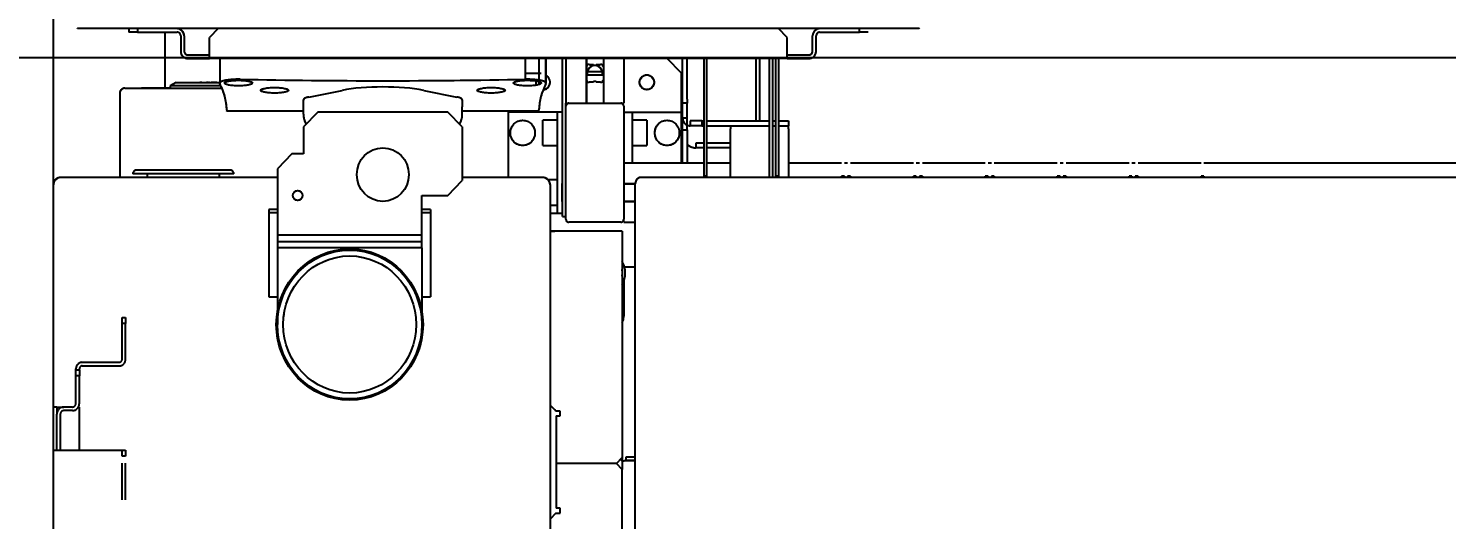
# Model space of a CAD drawing. Header units: centimetres. Extents: x 405564 to 502064, y 46284 to 60634.
# Drawn here: x 454365.71 to 454414.89, y 54246.54 to 54263.58 of the extents above; entities that cross this region are included whole.
import ezdxf
from ezdxf import colors
from ezdxf.entities.mleader import LeaderData, LeaderLine
from ezdxf.math import Vec2, Vec3
from ezdxf.xclip import XClip

# ---------------------------------------------------------------- set-up
doc = ezdxf.new("R2010")
doc.units = ezdxf.units.CM
doc.header["$XCLIPFRAME"] = 0
for name, pattern in [('3+1_3b$0$DASHED', [0.25, 0.125, -0.125]), ('SLD-2点鎖線', [12.7, 6.35, -1.27, 1.27, -1.27, 1.27, -1.27]), ('SLD-実線', [0])]:
    doc.linetypes.add(name, pattern=pattern)
for name, color, linetype in [('---___EB_draft03_cihazlar', 8, 'Continuous'), ('0-KRCN-ASMATAVAN-130426', 8, 'Continuous'), ('AS_DUV', 8, 'Continuous'), ('AS_PYZ_BINA', 8, 'Continuous')]:
    doc.layers.add(name, color=color, linetype=linetype)
doc.layers.add('0-KRCN-MİMARİ-220526', color=8, linetype='Continuous', lineweight=9)
doc.layers.add('OL_Ic', color=8, linetype='Continuous', lineweight=9)
doc.styles.add('Normal_ITL', font='swissi.ttf')

# ---------------------------------------------------------------- blocks, each defined once
blk = doc.blocks.new('SMD Dizgi Makinesi')
at = {"layer": '---___EB_draft03_cihazlar', "linetype": 'SLD-2点鎖線'}
for p, q in [((275456.231, -39755.844), (275456.231, -39847.777)), ((275455.721, -39828.259), (275455.721, -39760.951)), ((275456.191, -39828.259), (275456.236, -39828.259)), ((275456.191, -39828.259), (275456.191, -39828.359)), ((275455.721, -39830.542), (275455.721, -39828.359)), ((275456.236, -39828.359), (275456.191, -39828.359)), ((275455.721, -39830.753), (275455.721, -39830.643)), ((275456.191, -39830.542), (275456.236, -39830.542)), ((275456.191, -39830.542), (275456.191, -39830.643)), ((275456.191, -39830.643), (275456.236, -39830.643)), ((275455.721, -39833.036), (275455.721, -39830.853)), ((275456.191, -39830.753), (275456.236, -39830.753)), ((275456.191, -39830.753), (275456.191, -39830.853)), ((275456.236, -39830.853), (275456.191, -39830.853)), ((275455.721, -39833.246), (275455.721, -39833.136)), ((275456.191, -39833.036), (275456.236, -39833.036)), ((275456.191, -39833.036), (275456.191, -39833.136)), ((275456.191, -39833.136), (275456.236, -39833.136)), ((275455.721, -39835.53), (275455.721, -39833.347)), ((275456.191, -39833.246), (275456.236, -39833.246)), ((275456.191, -39833.246), (275456.191, -39833.347)), ((275456.236, -39833.347), (275456.191, -39833.347)), ((275455.721, -39835.74), (275455.721, -39835.63)), ((275456.191, -39835.53), (275456.236, -39835.53)), ((275456.191, -39835.53), (275456.191, -39835.63)), ((275456.191, -39835.63), (275456.236, -39835.63)), ((275455.721, -39838.023), (275455.721, -39835.84)), ((275456.191, -39835.74), (275456.236, -39835.74)), ((275456.191, -39835.74), (275456.191, -39835.84)), ((275456.236, -39835.84), (275456.191, -39835.84)), ((275456.191, -39838.023), (275456.236, -39838.023)), ((275456.191, -39838.023), (275456.191, -39838.123)), ((275451.052, -39838.121), (275451.071, -39838.128)), ((275451.071, -39838.128), (275451.071, -39867.321)), ((275455.721, -39838.234), (275455.721, -39838.123)), ((275455.721, -39840.517), (275455.721, -39838.334)), ((275456.191, -39838.123), (275456.236, -39838.123)), ((275456.191, -39838.234), (275456.236, -39838.234)), ((275456.191, -39838.234), (275456.191, -39838.334)), ((275456.236, -39838.334), (275456.191, -39838.334)), ((275451.195, -39839.906), (275451.195, -39840.206)), ((275451.195, -39840.206), (275451.071, -39840.206)), ((275451.195, -39841.588), (275451.195, -39840.206)), ((275456.191, -39840.517), (275456.236, -39840.517)), ((275456.191, -39840.517), (275456.191, -39840.617)), ((275455.721, -39840.727), (275455.721, -39840.617)), ((275455.721, -39842.67), (275455.721, -39840.827)), ((275456.191, -39840.617), (275456.236, -39840.617)), ((275456.191, -39840.727), (275456.236, -39840.727)), ((275456.191, -39840.727), (275456.191, -39840.827)), ((275456.236, -39840.827), (275456.191, -39840.827)), ((275451.857, -39841.709), (275451.319, -39841.709)), ((275451.857, -39841.829), (275451.319, -39841.829)), ((275451.981, -39842.71), (275451.981, -39841.949)), ((275452.105, -39842.71), (275452.105, -39841.949)), ((275451.381, -39842.71), (275451.071, -39843.011)), ((275451.857, -39842.71), (275451.381, -39842.71)), ((275452.105, -39842.71), (275451.857, -39842.71)), ((275452.105, -39842.71), (275452.105, -39862.739)), ((275452.105, -39843.011), (275456.191, -39843.011)), ((275454.274, -39843.011), (275454.274, -39842.67)), ((275454.274, -39842.67), (275454.44, -39842.67)), ((275454.44, -39843.011), (275454.44, -39842.67)), ((275454.543, -39842.67), (275454.44, -39842.67)), ((275454.543, -39842.67), (275456.231, -39842.67)), ((275456.191, -39843.011), (275456.236, -39843.011)), ((275456.191, -39843.011), (275456.191, -39843.111)), ((275452.105, -39843.111), (275456.191, -39843.111)), ((275452.105, -39843.221), (275456.191, -39843.221)), ((275456.191, -39843.321), (275452.105, -39843.321)), ((275454.274, -39843.221), (275454.274, -39843.111)), ((275454.274, -39845.504), (275454.274, -39843.321)), ((275454.44, -39843.221), (275454.44, -39843.111)), ((275454.44, -39845.504), (275454.44, -39843.321)), ((275456.191, -39843.111), (275456.236, -39843.111)), ((275456.191, -39843.221), (275456.236, -39843.221)), ((275456.236, -39843.321), (275456.191, -39843.321)), ((275454.274, -39843.662), (275452.105, -39843.662)), ((275454.274, -39843.782), (275452.105, -39843.782)), ((275454.44, -39844.673), (275454.543, -39844.673)), ((275456.231, -39844.673), (275454.543, -39844.673)), ((275455.039, -39844.673), (275455.039, -39845.504)), ((275455.204, -39844.673), (275455.204, -39845.504)), ((275455.721, -39845.504), (275455.721, -39844.673)), ((275452.105, -39845.504), (275456.191, -39845.504)), ((275452.105, -39845.604), (275456.191, -39845.604)), ((275454.274, -39845.674), (275454.274, -39845.604)), ((275454.274, -39845.674), (275454.274, -39846.075)), ((275454.274, -39845.674), (275454.44, -39845.674)), ((275454.44, -39845.674), (275454.44, -39845.604)), ((275454.44, -39845.674), (275454.44, -39846.075)), ((275455.039, -39845.604), (275455.039, -39845.875)), ((275455.039, -39845.875), (275455.204, -39845.875)), ((275455.204, -39845.604), (275455.204, -39845.875)), ((275455.721, -39848.378), (275455.721, -39845.604)), ((275456.191, -39845.504), (275456.236, -39845.504)), ((275456.191, -39845.504), (275456.191, -39845.604)), ((275456.191, -39845.604), (275456.236, -39845.604)), ((275453.516, -39846.175), (275452.105, -39846.175)), ((275453.516, -39846.335), (275452.105, -39846.335)), ((275452.621, -39846.375), (275452.105, -39846.876)), ((275453.964, -39846.375), (275452.621, -39846.375)), ((275453.516, -39846.175), (275453.654, -39846.175)), ((275453.654, -39846.335), (275453.516, -39846.335)), ((275454.171, -39846.175), (275453.654, -39846.175)), ((275453.654, -39846.175), (275453.654, -39846.335)), ((275454.171, -39846.335), (275453.654, -39846.335)), ((275455.721, -39846.375), (275453.964, -39846.375)), ((275453.964, -39848.078), (275453.964, -39846.375)), ((275454.584, -39846.175), (275454.171, -39846.175)), ((275454.171, -39846.175), (275454.171, -39846.335)), ((275454.584, -39846.335), (275454.171, -39846.335)), ((275454.274, -39846.075), (275454.44, -39846.075)), ((275454.584, -39846.175), (275454.894, -39846.175)), ((275454.584, -39846.335), (275454.584, -39846.175)), ((275454.894, -39846.335), (275454.584, -39846.335)), ((275454.894, -39846.175), (275455.721, -39846.175)), ((275455.721, -39846.335), (275454.894, -39846.335)), ((275454.249, -39847.577), (275454.249, -39848.078)), ((275454.249, -39847.577), (275455.127, -39847.577)), ((275455.127, -39848.078), (275455.127, -39847.577)), ((275452.105, -39848.378), (275453.654, -39848.378)), ((275453.654, -39848.479), (275453.654, -39848.378)), ((275453.758, -39848.378), (275457.684, -39848.378)), ((275455.721, -39848.078), (275453.964, -39848.078)), ((275453.964, -39848.378), (275453.964, -39848.078)), ((275464.453, -39847.978), (275456.437, -39847.978)), ((275456.444, -39848.378), (275456.444, -39847.978)), ((275456.451, -39848.378), (275456.451, -39847.978)), ((275457.058, -39848.378), (275457.058, -39847.978)), ((275457.064, -39848.378), (275457.064, -39847.978)), ((275457.788, -39848.378), (275457.684, -39848.378)), ((275457.788, -39848.378), (275457.788, -39847.978)), ((275459.337, -39848.354), (275459.337, -39847.978)), ((275459.544, -39848.419), (275459.428, -39848.428)), ((275459.661, -39848.428), (275459.544, -39848.419)), ((275459.832, -39848.378), (275461.042, -39848.378)), ((275485.48, -39847.978), (275464.453, -39847.978)), ((275465.93, -39847.978), (275465.93, -39848.308)), ((275465.93, -39848.308), (275466.054, -39848.308)), ((275466.054, -39847.978), (275466.054, -39848.308)), ((275466.064, -39847.978), (275466.064, -39848.358)), ((275453.654, -39850.281), (275453.654, -39848.479)), ((275457.788, -39848.479), (275457.788, -39850.281)), ((275458.098, -39848.428), (275458.098, -39850.772)), ((275458.098, -39848.428), (275464.297, -39848.428)), ((275464.297, -39848.428), (275465.95, -39848.428)), ((275465.95, -39848.428), (275466.364, -39848.428)), ((275466.157, -39848.629), (275465.95, -39848.428)), ((275466.364, -39848.428), (275466.157, -39848.629)), ((275466.157, -39848.629), (275466.157, -39850.722)), ((275537.556, -39848.428), (275466.364, -39848.428)), ((275452.105, -39849.079), (275453.654, -39849.079)), ((275452.105, -39849.085), (275453.654, -39849.085)), ((275452.311, -39849.33), (275452.311, -39849.18)), ((275452.352, -39849.33), (275452.311, -39849.33)), ((275452.57, -39849.085), (275452.57, -39849.119)), ((275452.57, -39849.119), (275452.57, -39849.64)), ((275452.673, -39849.119), (275452.673, -39849.085)), ((275452.673, -39849.64), (275452.673, -39849.119)), ((275452.931, -39849.33), (275452.89, -39849.33)), ((275452.931, -39849.18), (275452.931, -39849.33)), ((275452.105, -39849.674), (275453.654, -39849.674)), ((275452.105, -39849.68), (275453.654, -39849.68)), ((275452.311, -39849.58), (275452.311, -39849.43)), ((275452.311, -39849.43), (275452.352, -39849.43)), ((275452.57, -39849.64), (275452.57, -39849.674)), ((275452.673, -39849.674), (275452.673, -39849.64)), ((275452.89, -39849.43), (275452.931, -39849.43)), ((275452.931, -39849.43), (275452.931, -39849.58)), ((275452.105, -39850.381), (275453.654, -39850.381)), ((275453.654, -39850.381), (275453.654, -39850.281)), ((275453.758, -39850.381), (275453.654, -39850.381)), ((275457.684, -39850.381), (275453.758, -39850.381)), ((275457.581, -39850.501), (275457.581, -39850.381)), ((275456.548, -39850.501), (275452.105, -39850.501)), ((275453.964, -39850.501), (275453.964, -39850.682)), ((275453.964, -39850.682), (275457.478, -39850.682)), ((275453.964, -39850.682), (275453.964, -39852.384)), ((275454.249, -39850.682), (275454.249, -39851.182)), ((275455.127, -39851.182), (275455.127, -39850.682)), ((275456.315, -39850.682), (275456.315, -39850.998)), ((275456.444, -39850.501), (275456.444, -39850.511)), ((275457.064, -39850.511), (275456.444, -39850.511)), ((275457.581, -39850.501), (275456.548, -39850.501)), ((275457.064, -39850.511), (275457.064, -39850.501)), ((275457.193, -39850.932), (275457.193, -39850.682)), ((275457.478, -39850.501), (275457.478, -39850.682)), ((275457.478, -39850.682), (275457.478, -39850.932)), ((275458.098, -39850.932), (275458.098, -39850.772)), ((275464.127, -39850.932), (275464.212, -39850.852)), ((275464.212, -39850.852), (275464.297, -39850.772)), ((275464.339, -39850.732), (275464.297, -39850.772)), ((275464.339, -39850.582), (275464.339, -39850.732)), ((275464.504, -39850.582), (275464.339, -39850.582)), ((275464.504, -39850.722), (275464.504, -39850.582)), ((275464.504, -39850.722), (275466.157, -39850.722)), ((275466.157, -39850.722), (275467.707, -39850.722)), ((275467.872, -39850.582), (275467.707, -39850.582)), ((275467.707, -39850.582), (275467.707, -39850.722)), ((275467.872, -39850.732), (275467.872, -39850.582)), ((275467.872, -39850.732), (275468.079, -39850.932)), ((275452.959, -39851.072), (275452.105, -39851.072)), ((275452.946, -39851.075), (275452.105, -39851.075)), ((275452.105, -39851.32), (275452.856, -39851.32)), ((275452.621, -39851.787), (275452.621, -39851.243)), ((275452.906, -39851.32), (275453.011, -39851.32)), ((275453.925, -39851.32), (275453.888, -39851.319)), ((275453.926, -39853.977), (275453.926, -39851.32)), ((275454.52, -39851.182), (275454.249, -39851.182)), ((275455.127, -39851.182), (275454.52, -39851.182)), ((275456.238, -39851.172), (275456.238, -39853.977)), ((275456.394, -39850.95), (275456.486, -39850.932)), ((275456.486, -39850.932), (275464.504, -39850.932)), ((275464.504, -39850.932), (275537.97, -39850.932)), ((275452.828, -39851.787), (275452.105, -39851.787)), ((275453.926, -39852.384), (275453.964, -39852.384)), ((275453.964, -39852.384), (275456.238, -39852.384)), ((275453.213, -39855.314), (275453.443, -39854.167)), ((275453.536, -39853.977), (275453.788, -39853.977)), ((275454.038, -39853.977), (275453.788, -39853.977)), ((275454.481, -39853.977), (275453.964, -39854.477)), ((275454.481, -39853.977), (275456.341, -39853.977)), ((275456.858, -39854.477), (275456.341, -39853.977)), ((275453.964, -39854.477), (275453.964, -39858.984)), ((275456.858, -39855.379), (275456.858, -39854.477)), ((275457.345, -39855.078), (275460.371, -39855.078)), ((275457.345, -39855.078), (275457.345, -39855.379)), ((275457.452, -39855.379), (275457.452, -39855.078)), ((275460.371, -39855.379), (275460.371, -39855.078)), ((275457.788, -39855.379), (275456.858, -39855.379)), ((275458.232, -39855.379), (275457.788, -39855.379)), ((275458.232, -39855.379), (275458.232, -39860.386)), ((275458.439, -39855.379), (275458.232, -39855.379)), ((275458.676, -39855.379), (275458.439, -39855.379)), ((275458.47, -39855.379), (275458.47, -39860.386)), ((275458.676, -39855.379), (275461.332, -39855.379)), ((275458.676, -39855.379), (275458.676, -39860.386)), ((275453.443, -39859.294), (275453.213, -39858.147)), ((275453.964, -39858.984), (275454.481, -39859.485)), ((275453.788, -39859.485), (275453.536, -39859.485)), ((275454.038, -39859.485), (275453.788, -39859.485)), ((275453.926, -39862.141), (275453.926, -39859.485)), ((275454.481, -39859.485), (275455.411, -39859.485)), ((275455.411, -39859.485), (275455.411, -39859.885)), ((275455.411, -39859.885), (275455.928, -39860.386)), ((275455.928, -39860.386), (275457.788, -39860.386)), ((275456.238, -39860.386), (275456.238, -39867.917)), ((275457.345, -39860.386), (275457.345, -39860.686)), ((275457.345, -39860.686), (275460.371, -39860.686)), ((275457.452, -39860.686), (275457.452, -39860.386)), ((275457.788, -39860.386), (275458.232, -39860.386)), ((275458.232, -39860.386), (275458.676, -39860.386)), ((275458.676, -39860.386), (275461.332, -39860.386)), ((275460.371, -39860.686), (275460.371, -39860.386)), ((275455.979, -39862.018), (275455.979, -39862.153)), ((275455.979, -39862.153), (275455.979, -39865.283)), ((275456.103, -39861.898), (275456.103, -39862.043)), ((275456.103, -39862.043), (275456.103, -39865.403)), ((275451.071, -39862.439), (275451.381, -39862.739)), ((275452.105, -39862.389), (275452.959, -39862.389)), ((275452.934, -39862.422), (275452.934, -39862.389)), ((275452.934, -39862.422), (275452.935, -39862.422)), ((275452.934, -39862.436), (275452.935, -39862.436)), ((275452.934, -39862.438), (275452.935, -39862.438)), ((275452.934, -39862.484), (275452.934, -39862.685)), ((275452.934, -39862.484), (275452.935, -39862.484)), ((275452.934, -39862.685), (275452.935, -39862.685)), ((275452.935, -39863.901), (275452.935, -39862.386)), ((275453.055, -39862.346), (275453.055, -39864.101)), ((275453.138, -39864.231), (275453.138, -39862.31)), ((275456.238, -39862.399), (275456.103, -39862.399)), ((275451.857, -39862.739), (275451.381, -39862.739)), ((275452.105, -39862.739), (275451.857, -39862.739)), ((275451.981, -39863.5), (275451.981, -39862.739)), ((275452.105, -39863.5), (275452.105, -39862.739)), ((275452.934, -39862.741), (275452.934, -39862.775)), ((275452.934, -39862.741), (275452.935, -39862.741)), ((275452.934, -39862.804), (275452.934, -39862.775)), ((275452.934, -39862.775), (275452.935, -39862.775)), ((275452.934, -39862.804), (275452.935, -39862.804)), ((275452.934, -39862.804), (275452.934, -39862.845)), ((275452.934, -39862.845), (275452.934, -39862.849)), ((275452.934, -39862.973), (275452.934, -39862.923)), ((275452.934, -39862.923), (275452.935, -39862.923)), ((275452.934, -39862.973), (275452.935, -39862.973)), ((275452.934, -39863.004), (275452.934, -39863.075)), ((275451.319, -39863.621), (275451.857, -39863.621)), ((275452.934, -39863.349), (275452.934, -39863.254)), ((275452.934, -39863.254), (275452.935, -39863.254)), ((275452.934, -39863.349), (275452.935, -39863.349)), ((275452.934, -39863.398), (275452.934, -39863.349)), ((275452.934, -39863.495), (275452.934, -39863.398)), ((275452.934, -39863.398), (275452.935, -39863.398)), ((275452.934, -39863.495), (275452.935, -39863.495)), ((275451.195, -39865.243), (275451.195, -39863.861)), ((275451.319, -39863.741), (275451.857, -39863.741)), ((275452.935, -39863.901), (275453.055, -39864.101)), ((275453.055, -39864.101), (275453.138, -39864.101)), ((275453.127, -39864.902), (275453.127, -39864.101)), ((275451.195, -39864.292), (275453.138, -39864.292)), ((275453.138, -39865.684), (275453.138, -39864.231)), ((275453.127, -39865.103), (275453.127, -39864.902)), ((275456.103, -39864.902), (275456.238, -39864.902)), ((275451.071, -39865.243), (275451.195, -39865.243)), ((275451.071, -39865.543), (275451.195, -39865.543)), ((275451.195, -39865.243), (275451.195, -39865.543)), ((275453.313, -39865.854), (275456.238, -39865.854)), ((275461.094, -39865.654), (275461.301, -39865.654)), ((275461.094, -39865.774), (275461.094, -39865.654)), ((275461.301, -39865.774), (275461.094, -39865.774)), ((275461.301, -39865.654), (275461.301, -39865.774)), ((275462.541, -39865.654), (275461.301, -39865.654)), ((275462.541, -39865.774), (275461.301, -39865.774)), ((275462.644, -39867.156), (275462.644, -39865.874)), ((275462.768, -39867.156), (275462.768, -39865.874)), ((275465.692, -39865.654), (275465.899, -39865.654)), ((275465.692, -39865.774), (275465.692, -39865.654)), ((275465.899, -39865.774), (275465.692, -39865.774)), ((275465.692, -39865.874), (275465.692, -39865.774)), ((275465.692, -39867.937), (275465.692, -39865.874)), ((275525.829, -39865.654), (275465.899, -39865.654)), ((275465.899, -39865.654), (275465.899, -39865.774)), ((275525.829, -39865.774), (275465.899, -39865.774)), ((275451.071, -39867.321), (275451.052, -39867.328)), ((275462.902, -39867.256), (275462.871, -39867.256)), ((275462.902, -39867.376), (275462.871, -39867.376)), ((275462.902, -39867.256), (275463.109, -39867.256)), ((275462.902, -39867.376), (275462.902, -39867.256)), ((275463.109, -39867.376), (275462.902, -39867.376)), ((275464.07, -39867.256), (275463.109, -39867.256)), ((275463.109, -39867.256), (275463.109, -39867.376)), ((275464.07, -39867.376), (275463.109, -39867.376)), ((275465.692, -39867.256), (275464.194, -39867.256)), ((275464.194, -39867.288), (275464.194, -39867.256)), ((275464.194, -39867.496), (275464.194, -39867.797)), ((275464.318, -39867.496), (275464.318, -39867.797)), ((275464.194, -39867.917), (275464.194, -39867.797)), ((275464.194, -39868.037), (275464.194, -39867.917)), ((275464.194, -39868.037), (275464.442, -39868.037)), ((275464.194, -39868.037), (275464.194, -39868.157)), ((275464.442, -39867.917), (275465.692, -39867.917)), ((275464.452, -39868.037), (275464.442, -39868.037)), ((275465.692, -39868.037), (275464.452, -39868.037)), ((275465.692, -39868.157), (275465.692, -39867.937)), ((275464.504, -39868.157), (275456.486, -39868.157)), ((275465.692, -39868.157), (275464.194, -39868.157)), ((275537.97, -39868.157), (275464.504, -39868.157)), ((275632.463, -39868.157), (275465.692, -39868.157))]:
    blk.add_line(p, q, dxfattribs=at)
at = {"layer": '---___EB_draft03_cihazlar', "linetype": 'SLD-実線'}
for p, q in [((275456.231, -39755.844), (275456.231, -39847.777)), ((275455.721, -39828.259), (275455.721, -39760.951)), ((275456.191, -39828.259), (275456.236, -39828.259)), ((275456.191, -39828.259), (275456.191, -39828.359)), ((275455.721, -39830.542), (275455.721, -39828.359)), ((275456.236, -39828.359), (275456.191, -39828.359)), ((275455.721, -39830.753), (275455.721, -39830.643)), ((275456.191, -39830.542), (275456.236, -39830.542)), ((275456.191, -39830.542), (275456.191, -39830.643)), ((275456.191, -39830.643), (275456.236, -39830.643)), ((275455.721, -39833.036), (275455.721, -39830.853)), ((275456.191, -39830.753), (275456.236, -39830.753)), ((275456.191, -39830.753), (275456.191, -39830.853)), ((275456.236, -39830.853), (275456.191, -39830.853)), ((275455.721, -39833.246), (275455.721, -39833.136)), ((275456.191, -39833.036), (275456.236, -39833.036)), ((275456.191, -39833.036), (275456.191, -39833.136)), ((275456.191, -39833.136), (275456.236, -39833.136)), ((275455.721, -39835.53), (275455.721, -39833.347)), ((275456.191, -39833.246), (275456.236, -39833.246)), ((275456.191, -39833.246), (275456.191, -39833.347)), ((275456.236, -39833.347), (275456.191, -39833.347)), ((275455.721, -39835.74), (275455.721, -39835.63)), ((275456.191, -39835.53), (275456.236, -39835.53)), ((275456.191, -39835.53), (275456.191, -39835.63)), ((275456.191, -39835.63), (275456.236, -39835.63)), ((275455.721, -39838.023), (275455.721, -39835.84)), ((275456.191, -39835.74), (275456.236, -39835.74)), ((275456.191, -39835.74), (275456.191, -39835.84)), ((275456.236, -39835.84), (275456.191, -39835.84)), ((275456.191, -39838.023), (275456.236, -39838.023)), ((275456.191, -39838.023), (275456.191, -39838.123)), ((275451.052, -39838.121), (275451.071, -39838.128)), ((275451.071, -39838.128), (275451.071, -39867.321)), ((275455.721, -39838.234), (275455.721, -39838.123)), ((275455.721, -39840.517), (275455.721, -39838.334)), ((275456.191, -39838.123), (275456.236, -39838.123)), ((275456.191, -39838.234), (275456.236, -39838.234)), ((275456.191, -39838.234), (275456.191, -39838.334)), ((275456.236, -39838.334), (275456.191, -39838.334)), ((275451.195, -39839.906), (275451.195, -39840.206)), ((275451.195, -39840.206), (275451.071, -39840.206)), ((275451.195, -39841.588), (275451.195, -39840.206)), ((275456.191, -39840.517), (275456.236, -39840.517)), ((275456.191, -39840.517), (275456.191, -39840.617)), ((275455.721, -39840.727), (275455.721, -39840.617)), ((275455.721, -39842.67), (275455.721, -39840.827)), ((275456.191, -39840.617), (275456.236, -39840.617)), ((275456.191, -39840.727), (275456.236, -39840.727)), ((275456.191, -39840.727), (275456.191, -39840.827)), ((275456.236, -39840.827), (275456.191, -39840.827)), ((275451.857, -39841.709), (275451.319, -39841.709)), ((275451.857, -39841.829), (275451.319, -39841.829)), ((275451.981, -39842.71), (275451.981, -39841.949)), ((275452.105, -39842.71), (275452.105, -39841.949)), ((275451.381, -39842.71), (275451.071, -39843.011)), ((275451.857, -39842.71), (275451.381, -39842.71)), ((275452.105, -39842.71), (275451.857, -39842.71)), ((275452.105, -39842.71), (275452.105, -39862.739)), ((275452.105, -39843.011), (275456.191, -39843.011)), ((275454.274, -39843.011), (275454.274, -39842.67)), ((275454.274, -39842.67), (275454.44, -39842.67)), ((275454.44, -39843.011), (275454.44, -39842.67)), ((275454.543, -39842.67), (275454.44, -39842.67)), ((275454.543, -39842.67), (275456.231, -39842.67)), ((275456.191, -39843.011), (275456.236, -39843.011)), ((275456.191, -39843.011), (275456.191, -39843.111)), ((275452.105, -39843.111), (275456.191, -39843.111)), ((275452.105, -39843.221), (275456.191, -39843.221)), ((275456.191, -39843.321), (275452.105, -39843.321)), ((275454.274, -39843.221), (275454.274, -39843.111)), ((275454.274, -39845.504), (275454.274, -39843.321)), ((275454.44, -39843.221), (275454.44, -39843.111)), ((275454.44, -39845.504), (275454.44, -39843.321)), ((275456.191, -39843.111), (275456.236, -39843.111)), ((275456.191, -39843.221), (275456.236, -39843.221)), ((275456.236, -39843.321), (275456.191, -39843.321)), ((275454.274, -39843.662), (275452.105, -39843.662)), ((275454.274, -39843.782), (275452.105, -39843.782)), ((275454.44, -39844.673), (275454.543, -39844.673)), ((275456.231, -39844.673), (275454.543, -39844.673)), ((275455.039, -39844.673), (275455.039, -39845.504)), ((275455.204, -39844.673), (275455.204, -39845.504)), ((275455.721, -39845.504), (275455.721, -39844.673)), ((275452.105, -39845.504), (275456.191, -39845.504)), ((275452.105, -39845.604), (275456.191, -39845.604)), ((275454.274, -39845.674), (275454.274, -39845.604)), ((275454.274, -39845.674), (275454.274, -39846.075)), ((275454.274, -39845.674), (275454.44, -39845.674)), ((275454.44, -39845.674), (275454.44, -39845.604)), ((275454.44, -39845.674), (275454.44, -39846.075)), ((275455.039, -39845.604), (275455.039, -39845.875)), ((275455.039, -39845.875), (275455.204, -39845.875)), ((275455.204, -39845.604), (275455.204, -39845.875)), ((275455.721, -39848.378), (275455.721, -39845.604)), ((275456.191, -39845.504), (275456.236, -39845.504)), ((275456.191, -39845.504), (275456.191, -39845.604)), ((275456.191, -39845.604), (275456.236, -39845.604)), ((275453.516, -39846.175), (275452.105, -39846.175)), ((275453.516, -39846.335), (275452.105, -39846.335)), ((275452.621, -39846.375), (275452.105, -39846.876)), ((275453.964, -39846.375), (275452.621, -39846.375)), ((275453.516, -39846.175), (275453.654, -39846.175)), ((275453.654, -39846.335), (275453.516, -39846.335)), ((275454.171, -39846.175), (275453.654, -39846.175)), ((275453.654, -39846.175), (275453.654, -39846.335)), ((275454.171, -39846.335), (275453.654, -39846.335)), ((275455.721, -39846.375), (275453.964, -39846.375)), ((275453.964, -39848.078), (275453.964, -39846.375)), ((275454.584, -39846.175), (275454.171, -39846.175)), ((275454.171, -39846.175), (275454.171, -39846.335)), ((275454.584, -39846.335), (275454.171, -39846.335)), ((275454.274, -39846.075), (275454.44, -39846.075)), ((275454.584, -39846.175), (275454.894, -39846.175)), ((275454.584, -39846.335), (275454.584, -39846.175)), ((275454.894, -39846.335), (275454.584, -39846.335)), ((275454.894, -39846.175), (275455.721, -39846.175)), ((275455.721, -39846.335), (275454.894, -39846.335)), ((275454.249, -39847.577), (275455.127, -39847.577)), ((275454.249, -39847.577), (275454.249, -39848.078)), ((275455.127, -39848.078), (275455.127, -39847.577)), ((275452.105, -39848.378), (275453.654, -39848.378)), ((275453.654, -39848.479), (275453.654, -39848.378)), ((275453.758, -39848.378), (275457.684, -39848.378)), ((275455.721, -39848.078), (275453.964, -39848.078)), ((275453.964, -39848.378), (275453.964, -39848.078)), ((275464.453, -39847.978), (275456.437, -39847.978)), ((275456.444, -39848.378), (275456.444, -39847.978)), ((275456.451, -39848.378), (275456.451, -39847.978)), ((275457.058, -39848.378), (275457.058, -39847.978)), ((275457.064, -39848.378), (275457.064, -39847.978)), ((275457.788, -39848.378), (275457.684, -39848.378)), ((275457.788, -39848.378), (275457.788, -39847.978)), ((275459.337, -39848.354), (275459.337, -39847.978)), ((275459.544, -39848.419), (275459.428, -39848.428)), ((275459.661, -39848.428), (275459.544, -39848.419)), ((275459.832, -39848.378), (275461.042, -39848.378)), ((275485.48, -39847.978), (275464.453, -39847.978)), ((275465.93, -39847.978), (275465.93, -39848.308)), ((275465.93, -39848.308), (275466.054, -39848.308)), ((275466.054, -39847.978), (275466.054, -39848.308)), ((275466.064, -39847.978), (275466.064, -39848.358)), ((275453.654, -39850.281), (275453.654, -39848.479)), ((275457.788, -39848.479), (275457.788, -39850.281)), ((275458.098, -39848.428), (275458.098, -39850.772)), ((275458.098, -39848.428), (275464.297, -39848.428)), ((275464.297, -39848.428), (275465.95, -39848.428)), ((275465.95, -39848.428), (275466.364, -39848.428)), ((275466.157, -39848.629), (275465.95, -39848.428)), ((275466.364, -39848.428), (275466.157, -39848.629)), ((275466.157, -39848.629), (275466.157, -39850.722)), ((275537.556, -39848.428), (275466.364, -39848.428)), ((275452.105, -39849.079), (275453.654, -39849.079)), ((275452.105, -39849.085), (275453.654, -39849.085)), ((275452.311, -39849.33), (275452.311, -39849.18)), ((275452.352, -39849.33), (275452.311, -39849.33)), ((275452.57, -39849.085), (275452.57, -39849.119)), ((275452.57, -39849.119), (275452.57, -39849.64)), ((275452.673, -39849.119), (275452.673, -39849.085)), ((275452.673, -39849.64), (275452.673, -39849.119)), ((275452.931, -39849.33), (275452.89, -39849.33)), ((275452.931, -39849.18), (275452.931, -39849.33)), ((275452.105, -39849.674), (275453.654, -39849.674)), ((275452.105, -39849.68), (275453.654, -39849.68)), ((275452.311, -39849.58), (275452.311, -39849.43)), ((275452.311, -39849.43), (275452.352, -39849.43)), ((275452.57, -39849.64), (275452.57, -39849.674)), ((275452.673, -39849.674), (275452.673, -39849.64)), ((275452.89, -39849.43), (275452.931, -39849.43)), ((275452.931, -39849.43), (275452.931, -39849.58)), ((275452.105, -39850.381), (275453.654, -39850.381)), ((275453.654, -39850.381), (275453.654, -39850.281)), ((275453.758, -39850.381), (275453.654, -39850.381)), ((275457.684, -39850.381), (275453.758, -39850.381)), ((275457.581, -39850.501), (275457.581, -39850.381)), ((275456.548, -39850.501), (275452.105, -39850.501)), ((275453.964, -39850.501), (275453.964, -39850.682)), ((275453.964, -39850.682), (275457.478, -39850.682)), ((275453.964, -39850.682), (275453.964, -39852.384)), ((275454.249, -39850.682), (275454.249, -39851.182)), ((275455.127, -39851.182), (275455.127, -39850.682)), ((275456.315, -39850.682), (275456.315, -39850.998)), ((275456.444, -39850.501), (275456.444, -39850.511)), ((275457.064, -39850.511), (275456.444, -39850.511)), ((275457.581, -39850.501), (275456.548, -39850.501)), ((275457.064, -39850.511), (275457.064, -39850.501)), ((275457.193, -39850.932), (275457.193, -39850.682)), ((275457.478, -39850.501), (275457.478, -39850.682)), ((275457.478, -39850.682), (275457.478, -39850.932)), ((275458.098, -39850.932), (275458.098, -39850.772)), ((275464.127, -39850.932), (275464.212, -39850.852)), ((275464.212, -39850.852), (275464.297, -39850.772)), ((275464.339, -39850.732), (275464.297, -39850.772)), ((275464.339, -39850.582), (275464.339, -39850.732)), ((275464.504, -39850.582), (275464.339, -39850.582)), ((275464.504, -39850.722), (275464.504, -39850.582)), ((275464.504, -39850.722), (275466.157, -39850.722)), ((275466.157, -39850.722), (275467.707, -39850.722)), ((275467.872, -39850.582), (275467.707, -39850.582)), ((275467.707, -39850.582), (275467.707, -39850.722)), ((275467.872, -39850.732), (275467.872, -39850.582)), ((275467.872, -39850.732), (275468.079, -39850.932)), ((275452.959, -39851.072), (275452.105, -39851.072)), ((275452.946, -39851.075), (275452.105, -39851.075)), ((275452.105, -39851.32), (275452.856, -39851.32)), ((275452.621, -39851.787), (275452.621, -39851.243)), ((275452.906, -39851.32), (275453.011, -39851.32)), ((275453.925, -39851.32), (275453.888, -39851.319)), ((275453.926, -39853.977), (275453.926, -39851.32)), ((275454.52, -39851.182), (275454.249, -39851.182)), ((275455.127, -39851.182), (275454.52, -39851.182)), ((275456.238, -39851.172), (275456.238, -39853.977)), ((275456.394, -39850.95), (275456.486, -39850.932)), ((275456.486, -39850.932), (275464.504, -39850.932)), ((275464.504, -39850.932), (275537.97, -39850.932)), ((275452.828, -39851.787), (275452.105, -39851.787)), ((275453.926, -39852.384), (275453.964, -39852.384)), ((275453.964, -39852.384), (275456.238, -39852.384)), ((275453.213, -39855.314), (275453.443, -39854.167)), ((275453.536, -39853.977), (275453.788, -39853.977)), ((275454.038, -39853.977), (275453.788, -39853.977)), ((275454.481, -39853.977), (275453.964, -39854.477)), ((275454.481, -39853.977), (275456.341, -39853.977)), ((275456.858, -39854.477), (275456.341, -39853.977)), ((275453.964, -39854.477), (275453.964, -39858.984)), ((275456.858, -39855.379), (275456.858, -39854.477)), ((275457.345, -39855.078), (275460.371, -39855.078)), ((275457.345, -39855.078), (275457.345, -39855.379)), ((275457.452, -39855.379), (275457.452, -39855.078)), ((275460.371, -39855.379), (275460.371, -39855.078)), ((275457.788, -39855.379), (275456.858, -39855.379)), ((275458.232, -39855.379), (275457.788, -39855.379)), ((275458.232, -39855.379), (275458.232, -39860.386)), ((275458.439, -39855.379), (275458.232, -39855.379)), ((275458.676, -39855.379), (275458.439, -39855.379)), ((275458.47, -39855.379), (275458.47, -39860.386)), ((275458.676, -39855.379), (275461.332, -39855.379)), ((275458.676, -39855.379), (275458.676, -39860.386)), ((275453.443, -39859.294), (275453.213, -39858.147)), ((275453.964, -39858.984), (275454.481, -39859.485)), ((275453.788, -39859.485), (275453.536, -39859.485)), ((275454.038, -39859.485), (275453.788, -39859.485)), ((275453.926, -39862.141), (275453.926, -39859.485)), ((275454.481, -39859.485), (275455.411, -39859.485)), ((275455.411, -39859.485), (275455.411, -39859.885)), ((275455.411, -39859.885), (275455.928, -39860.386)), ((275455.928, -39860.386), (275457.788, -39860.386)), ((275456.238, -39860.386), (275456.238, -39867.917)), ((275457.345, -39860.386), (275457.345, -39860.686)), ((275457.345, -39860.686), (275460.371, -39860.686)), ((275457.452, -39860.686), (275457.452, -39860.386)), ((275457.788, -39860.386), (275458.232, -39860.386)), ((275458.232, -39860.386), (275458.676, -39860.386)), ((275458.676, -39860.386), (275461.332, -39860.386)), ((275460.371, -39860.686), (275460.371, -39860.386)), ((275455.979, -39862.018), (275455.979, -39862.153)), ((275455.979, -39862.153), (275455.979, -39865.283)), ((275456.103, -39861.898), (275456.103, -39862.043)), ((275456.103, -39862.043), (275456.103, -39865.403)), ((275451.071, -39862.439), (275451.381, -39862.739)), ((275452.105, -39862.389), (275452.959, -39862.389)), ((275452.934, -39862.422), (275452.934, -39862.389)), ((275452.934, -39862.422), (275452.935, -39862.422)), ((275452.934, -39862.436), (275452.935, -39862.436)), ((275452.934, -39862.438), (275452.935, -39862.438)), ((275452.934, -39862.484), (275452.934, -39862.685)), ((275452.934, -39862.484), (275452.935, -39862.484)), ((275452.934, -39862.685), (275452.935, -39862.685)), ((275452.935, -39863.901), (275452.935, -39862.386)), ((275453.055, -39862.346), (275453.055, -39864.101)), ((275453.138, -39864.231), (275453.138, -39862.31)), ((275456.238, -39862.399), (275456.103, -39862.399)), ((275451.857, -39862.739), (275451.381, -39862.739)), ((275452.105, -39862.739), (275451.857, -39862.739)), ((275451.981, -39863.5), (275451.981, -39862.739)), ((275452.105, -39863.5), (275452.105, -39862.739)), ((275452.934, -39862.741), (275452.934, -39862.775)), ((275452.934, -39862.741), (275452.935, -39862.741)), ((275452.934, -39862.804), (275452.934, -39862.775)), ((275452.934, -39862.775), (275452.935, -39862.775)), ((275452.934, -39862.804), (275452.935, -39862.804)), ((275452.934, -39862.804), (275452.934, -39862.845)), ((275452.934, -39862.845), (275452.934, -39862.849)), ((275452.934, -39862.973), (275452.934, -39862.923)), ((275452.934, -39862.923), (275452.935, -39862.923)), ((275452.934, -39862.973), (275452.935, -39862.973)), ((275452.934, -39863.004), (275452.934, -39863.075)), ((275451.319, -39863.621), (275451.857, -39863.621)), ((275452.934, -39863.349), (275452.934, -39863.254)), ((275452.934, -39863.254), (275452.935, -39863.254)), ((275452.934, -39863.349), (275452.935, -39863.349)), ((275452.934, -39863.398), (275452.934, -39863.349)), ((275452.934, -39863.495), (275452.934, -39863.398)), ((275452.934, -39863.398), (275452.935, -39863.398)), ((275452.934, -39863.495), (275452.935, -39863.495)), ((275451.195, -39865.243), (275451.195, -39863.861)), ((275451.319, -39863.741), (275451.857, -39863.741)), ((275452.935, -39863.901), (275453.055, -39864.101)), ((275453.055, -39864.101), (275453.138, -39864.101)), ((275453.127, -39864.902), (275453.127, -39864.101)), ((275451.195, -39864.292), (275453.138, -39864.292)), ((275453.138, -39865.684), (275453.138, -39864.231)), ((275453.127, -39865.103), (275453.127, -39864.902)), ((275456.103, -39864.902), (275456.238, -39864.902)), ((275451.071, -39865.243), (275451.195, -39865.243)), ((275451.071, -39865.543), (275451.195, -39865.543)), ((275451.195, -39865.243), (275451.195, -39865.543)), ((275453.313, -39865.854), (275456.238, -39865.854)), ((275451.071, -39867.321), (275451.052, -39867.328)), ((275464.504, -39868.157), (275456.486, -39868.157)), ((275537.97, -39868.157), (275464.504, -39868.157))]:
    blk.add_line(p, q, dxfattribs=at)
at = {"layer": '---___EB_draft03_cihazlar', "color": 1, "linetype": '3+1_3b$0$DASHED', "ltscale": 150}
blk.add_lwpolyline([(275341.077, -39731.157), (275757.077, -39731.157), (275757.077, -39868.157), (275341.077, -39868.157), (275341.077, -39731.157)], dxfattribs=at)
at = {"layer": '---___EB_draft03_cihazlar', "color": 1}
blk.add_lwpolyline([(275426.077, -39731.157), (275672.077, -39731.157), (275672.077, -39868.157), (275426.077, -39868.157), (275426.077, -39731.157)], dxfattribs=at)
at = {"layer": '---___EB_draft03_cihazlar', "linetype": 'SLD-実線'}
for centre, major_axis, ratio, start_param, end_param in [((275451.319, -39841.588), (-0.248, 0), 0.969208, 0, 1.570796), ((275451.319, -39841.588), (-0.124, 0), 0.969208, 0, 1.570796), ((275451.857, -39841.949), (-0.248, 0), 0.969208, 3.141593, 4.712389), ((275451.857, -39841.949), (-0.124, 0), 0.969208, 3.141593, 4.712389), ((275454.729, -39845.875), (-0.475, 0), 0.969208, 2.431144, 3.141593), ((275454.171, -39846.075), (-0.269, 0), 0.969208, 1.570796, 3.141593), ((275454.688, -39846.876), (-0.439, 0), 0.969208, 4.712389, 10.995574), ((275452.931, -39847.577), (-0.258, 0), 0.969208, 4.712389, 10.995574), ((275456.437, -39847.777), (-0.207, 0), 0.969208, 0, 1.570796), ((275453.758, -39848.479), (-0.103, 0), 0.969208, 4.712389, 6.283185), ((275457.684, -39848.479), (-0.103, 0), 0.969208, 3.141593, 4.712389), ((275459.544, -39849.129), (-0.827, 0), 0.969208, 4.207028, 5.217749), ((275461.042, -39848.879), (-0.517, 0), 0.969208, 4.261523, 4.712389), ((275465.857, -39848.358), (-0.207, 0), 0.969208, 2.426964, 3.141593), ((275452.415, -39849.18), (-0.103, 0), 0.969208, 5.062485, 6.283185), ((275452.621, -39849.38), (-0.274, 0), 0.969208, 6.093368, 6.473002), ((275452.621, -39849.38), (-0.274, 0), 0.969208, 4.902206, 6.093368), ((275452.621, -39849.38), (-0.274, 0), 0.969208, 4.522572, 4.902206), ((275452.828, -39849.18), (-0.103, 0), 0.969208, 3.141593, 4.362293), ((275452.621, -39849.38), (-0.274, 0), 0.969208, 2.951776, 3.33141), ((275452.415, -39849.58), (-0.103, 0), 0.969208, 0, 1.2207), ((275452.621, -39849.38), (-0.274, 0), 0.969208, 0.189817, 1.380979), ((275452.621, -39849.38), (-0.274, 0), 0.969208, 1.380979, 1.760613), ((275452.828, -39849.58), (-0.103, 0), 0.969208, 1.920892, 3.141593), ((275453.758, -39850.281), (-0.103, 0), 0.969208, 0, 1.570796), ((275457.684, -39850.281), (-0.103, 0), 0.969208, 1.570796, 3.141593), ((275464.297, -39850.772), (-6.2, 0), 0.943363, 0, 0.027401), ((275452.931, -39851.182), (-0.258, 0), 0.969208, 4.712389, 5.82743), ((275452.959, -39851.723), (0, 0.651), 0.200876, 6.184308, 7.952859), ((275452.931, -39851.182), (-0.258, 0), 0.969208, 3.187059, 4.712389), ((275453.964, -39801.247), (0, 50.073), 0.200876, 3.042715, 3.133948), ((275456.486, -39851.172), (-0.248, 0), 0.969208, 4.712389, 6.283185), ((275442.819, -39856.731), (0, 50.073), 0.200876, 4.613511, 4.811267), ((275452.931, -39851.182), (-0.258, 0), 0.969208, 1.38065, 1.973199), ((275454.688, -39851.883), (-0.439, 0), 0.969208, 4.712389, 10.995574), ((275453.536, -39854.627), (0, 0.651), 0.200876, 0, 0.785398), ((275454.038, -39854.627), (-0.672, 0), 0.969208, 4.169461, 4.712389), ((275453.497, -39856.731), (0, 2.003), 0.200876, 0.785398, 2.356194), ((275461.332, -39857.882), (-2.625, 0), 0.969208, 4.712389, 10.995574), ((275461.332, -39857.882), (-2.583, 0), 0.969208, 4.712389, 10.995574), ((275461.332, -39857.882), (-2.377, 0), 0.969208, 4.712389, 10.995574), ((275456.134, -39856.731), (-0.93, 0), 0.969208, 4.712389, 10.995574), ((275453.536, -39858.834), (0, 0.651), 0.200876, 2.356194, 3.141593), ((275454.038, -39858.834), (-0.672, 0), 0.969208, 1.570796, 2.113724), ((275456.858, -39859.685), (-0.17, 0), 0.969208, 4.712389, 10.995574), ((275452.959, -39861.738), (0, 0.651), 0.200876, 1.471919, 3.24047), ((275453.964, -39912.214), (0, 50.073), 0.200876, 0.007644, 0.098878), ((275456.103, -39862.018), (-0.124, 0), 0.969208, 4.712389, 6.283185), ((275451.319, -39863.861), (-0.248, 0), 0.969208, 4.712389, 6.283185), ((275451.857, -39863.5), (-0.248, 0), 0.969208, 1.570796, 3.141593), ((275451.857, -39863.5), (-0.124, 0), 0.969208, 1.570796, 3.141593), ((275451.319, -39863.861), (-0.124, 0), 0.969208, 4.712389, 6.283185), ((275456.103, -39865.283), (-0.124, 0), 0.969208, 0, 1.570796), ((275453.313, -39865.684), (-0.176, 0), 0.969208, 0, 1.570796), ((275456.486, -39867.917), (-0.248, 0), 0.969208, 0, 1.570796)]:
    blk.add_ellipse(centre, major_axis=major_axis, ratio=ratio, start_param=start_param, end_param=end_param, dxfattribs=at)
at = {"layer": '---___EB_draft03_cihazlar', "linetype": 'SLD-2点鎖線'}
for centre, major_axis, ratio, start_param, end_param in [((275451.319, -39841.588), (-0.248, 0), 0.969208, 0, 1.570796), ((275451.319, -39841.588), (-0.124, 0), 0.969208, 0, 1.570796), ((275451.857, -39841.949), (-0.248, 0), 0.969208, 3.141593, 4.712389), ((275451.857, -39841.949), (-0.124, 0), 0.969208, 3.141593, 4.712389), ((275454.729, -39845.875), (-0.475, 0), 0.969208, 2.431144, 3.141593), ((275454.171, -39846.075), (-0.269, 0), 0.969208, 1.570796, 3.141593), ((275454.688, -39846.876), (-0.439, 0), 0.969208, 4.712389, 10.995574), ((275452.931, -39847.577), (-0.258, 0), 0.969208, 4.712389, 10.995574), ((275456.437, -39847.777), (-0.207, 0), 0.969208, 0, 1.570796), ((275453.758, -39848.479), (-0.103, 0), 0.969208, 4.712389, 6.283185), ((275457.684, -39848.479), (-0.103, 0), 0.969208, 3.141593, 4.712389), ((275459.544, -39849.129), (-0.827, 0), 0.969208, 4.207028, 5.217749), ((275461.042, -39848.879), (-0.517, 0), 0.969208, 4.261523, 4.712389), ((275465.857, -39848.358), (-0.207, 0), 0.969208, 2.426964, 3.141593), ((275452.415, -39849.18), (-0.103, 0), 0.969208, 5.062485, 6.283185), ((275452.621, -39849.38), (-0.274, 0), 0.969208, 6.093368, 6.473002), ((275452.621, -39849.38), (-0.274, 0), 0.969208, 4.902206, 6.093368), ((275452.621, -39849.38), (-0.274, 0), 0.969208, 4.522572, 4.902206), ((275452.828, -39849.18), (-0.103, 0), 0.969208, 3.141593, 4.362293), ((275452.621, -39849.38), (-0.274, 0), 0.969208, 2.951776, 3.33141), ((275452.415, -39849.58), (-0.103, 0), 0.969208, 0, 1.2207), ((275452.621, -39849.38), (-0.274, 0), 0.969208, 0.189817, 1.380979), ((275452.621, -39849.38), (-0.274, 0), 0.969208, 1.380979, 1.760613), ((275452.828, -39849.58), (-0.103, 0), 0.969208, 1.920892, 3.141593), ((275453.758, -39850.281), (-0.103, 0), 0.969208, 0, 1.570796), ((275457.684, -39850.281), (-0.103, 0), 0.969208, 1.570796, 3.141593), ((275464.297, -39850.772), (-6.2, 0), 0.943363, 0, 0.027401), ((275452.931, -39851.182), (-0.258, 0), 0.969208, 4.712389, 5.82743), ((275452.959, -39851.723), (0, 0.651), 0.200876, 6.184308, 7.952859), ((275452.931, -39851.182), (-0.258, 0), 0.969208, 3.187059, 4.712389), ((275453.964, -39801.247), (0, 50.073), 0.200876, 3.042715, 3.133948), ((275456.486, -39851.172), (-0.248, 0), 0.969208, 4.712389, 6.283185), ((275442.819, -39856.731), (0, 50.073), 0.200876, 4.613511, 4.811267), ((275452.931, -39851.182), (-0.258, 0), 0.969208, 1.38065, 1.973199), ((275454.688, -39851.883), (-0.439, 0), 0.969208, 4.712389, 10.995574), ((275453.536, -39854.627), (0, 0.651), 0.200876, 0, 0.785398), ((275454.038, -39854.627), (-0.672, 0), 0.969208, 4.169461, 4.712389), ((275453.497, -39856.731), (0, 2.003), 0.200876, 0.785398, 2.356194), ((275461.332, -39857.882), (-2.625, 0), 0.969208, 4.712389, 10.995574), ((275461.332, -39857.882), (-2.583, 0), 0.969208, 4.712389, 10.995574), ((275461.332, -39857.882), (-2.377, 0), 0.969208, 4.712389, 10.995574), ((275453.536, -39858.834), (0, 0.651), 0.200876, 2.356194, 3.141593), ((275454.038, -39858.834), (-0.672, 0), 0.969208, 1.570796, 2.113724), ((275456.858, -39859.685), (-0.17, 0), 0.969208, 4.712389, 10.995574), ((275452.959, -39861.738), (0, 0.651), 0.200876, 1.471919, 3.24047), ((275453.964, -39912.214), (0, 50.073), 0.200876, 0.007644, 0.098878), ((275456.103, -39862.018), (-0.124, 0), 0.969208, 4.712389, 6.283185), ((275451.319, -39863.861), (-0.248, 0), 0.969208, 4.712389, 6.283185), ((275451.857, -39863.5), (-0.248, 0), 0.969208, 1.570796, 3.141593), ((275451.857, -39863.5), (-0.124, 0), 0.969208, 1.570796, 3.141593), ((275451.319, -39863.861), (-0.124, 0), 0.969208, 4.712389, 6.283185), ((275456.103, -39865.283), (-0.124, 0), 0.969208, 0, 1.570796), ((275453.313, -39865.684), (-0.176, 0), 0.969208, 0, 1.570796), ((275462.541, -39865.874), (-0.227, 0), 0.969208, 3.141593, 4.712389), ((275462.541, -39865.874), (-0.103, 0), 0.969208, 3.141593, 4.712389), ((275462.871, -39867.156), (-0.227, 0), 0.969208, 0, 1.570796), ((275462.871, -39867.156), (-0.103, 0), 0.969208, 0, 1.570796), ((275464.07, -39867.496), (-0.248, 0), 0.969208, 3.141593, 4.712389), ((275464.07, -39867.496), (-0.124, 0), 0.969208, 3.141593, 4.712389), ((275456.486, -39867.917), (-0.248, 0), 0.969208, 0, 1.570796), ((275464.442, -39867.797), (-0.248, 0), 0.969208, 0, 1.570796), ((275464.442, -39867.797), (-0.124, 0), 0.969208, 0, 1.570796)]:
    blk.add_ellipse(centre, major_axis=major_axis, ratio=ratio, start_param=start_param, end_param=end_param, dxfattribs=at)
at = {"layer": '---___EB_draft03_cihazlar', "linetype": 'SLD-実線'}
for centre in [(275452.959, -39851.723), (275453.21, -39852.975), (275453.21, -39860.486), (275452.959, -39861.738)]:
    blk.add_ellipse(centre, major_axis=(0, 0.481), ratio=0.200876, dxfattribs=at)
at = {"layer": '---___EB_draft03_cihazlar', "linetype": 'SLD-2点鎖線'}
for centre in [(275452.959, -39851.723), (275453.21, -39852.975), (275453.21, -39860.486), (275452.959, -39861.738)]:
    blk.add_ellipse(centre, major_axis=(0, 0.481), ratio=0.200876, dxfattribs=at)
at = {"layer": '---___EB_draft03_cihazlar', "linetype": 'SLD-実線'}
for points, knots in [([(275453.888, -39862.142), (275453.912, -39862.141), (275453.938, -39862.141), (275453.925, -39862.141), (275453.925, -39862.141)], [0, 0, 0, 0, 0.981199, 1, 1, 1, 1]), ([(275456.486, -39868.157), (275456.452, -39868.157), (275456.417, -39868.156), (275456.39, -39868.138), (275456.39, -39868.138)], [0, 0, 0, 0, 0.989562, 1, 1, 1, 1])]:
    blk.add_open_spline(points, degree=3, knots=knots, dxfattribs=at)
at = {"layer": '---___EB_draft03_cihazlar', "linetype": 'SLD-2点鎖線'}
for points, knots in [([(275453.888, -39862.142), (275453.912, -39862.141), (275453.938, -39862.141), (275453.925, -39862.141), (275453.925, -39862.141)], [0, 0, 0, 0, 0.981199, 1, 1, 1, 1]), ([(275456.486, -39868.157), (275456.452, -39868.157), (275456.417, -39868.156), (275456.39, -39868.138), (275456.39, -39868.138)], [0, 0, 0, 0, 0.989562, 1, 1, 1, 1])]:
    blk.add_open_spline(points, degree=3, knots=knots, dxfattribs=at)
blk = doc.blocks.new('A$Ca63a641c')
at = {"layer": 'AS_PYZ_BINA'}
ml = blk.add_multileader_mtext('Standard', dxfattribs=at)
ml.set_content('EST boyalı panel çit ve panel çit kapı (AS 51.101)', color=256, style='Normal_ITL')
ml.set_leader_properties()
ml.build(insert=Vec2(0, 0))
ml.multileader.update_dxf_attribs({"dogleg_length": 0.379, "arrow_head_size": 17.043, "scale": 75})
ctx = ml.context
ctx.base_point, ctx.scale, ctx.char_height, ctx.arrow_head_size, ctx.landing_gap_size, ctx.plane_origin = Vec3(140.513, 464.302), 75, 20, 17.043, 14.202, Vec3(92.505, 620.113)
notes = []
notes.append((ctx, [(0, (1, 1, 0), (112.109, 464.302), (1, 0), 28.404, [(0, [(68.504, 410)], 0, [])])]))
ctx.mtext.insert, ctx.mtext.width, ctx.mtext.flow_direction = Vec3(154.715, 477.513), 604.56338, 5
for ctx, leaders in notes:
    for number, flags, end, landing, length, lines in leaders:
        leader = LeaderData()
        leader.index, (leader.has_last_leader_line, leader.has_dogleg_vector, leader.attachment_direction) = number, flags
        leader.last_leader_point, leader.dogleg_vector, leader.dogleg_length = Vec3(end), Vec3(landing), length
        for number, points, colour, breaks in lines:
            line = LeaderLine()
            line.index, line.vertices, line.color, line.breaks = number, Vec3.list(points), colors.encode_raw_color(colour), breaks
            leader.lines.append(line)
        ctx.leaders.append(leader)
blk = doc.blocks.new('A$C85dec720')
at = {"layer": 'OL_Ic'}
blk.add_blockref('A$Ca63a641c', (5315.078, 5344.253, 28.4), dxfattribs=at)
blk = doc.blocks.new('A$C6A10300A')
at = {"layer": '---___EB_draft03_cihazlar', "rotation": 270}
blk.add_blockref('SMD Dizgi Makinesi', (56170.668, 269080.624), dxfattribs=at)
at = {"layer": 'AS_DUV'}
ref = blk.add_blockref('A$C85dec720', (28900.964, -17748.984), dxfattribs=dict(at, rotation=105.0255580063709))
XClip(ref).set_block_clipping_path([(6220.3367769278, 6783.7313721173), (4126.4071464743, -1017.0000000052), (7354.8298234051, -1883.5969356479), (9448.7594538586, 5917.1344364745)])

msp = doc.modelspace()

# ---------------------------------------------------------------- linework, layer by layer
at = {"layer": '0-KRCN-ASMATAVAN-130426'}
msp.add_line((454059.746, 54262.563), (454839.746, 54262.563), dxfattribs=at)

# ---------------------------------------------------------------- next in the draw order: block references
at = {"layer": '0-KRCN-MİMARİ-220526'}
msp.add_blockref('A$C6A10300A', (438064.066, 60634.016), dxfattribs=at)

doc.saveas('drawing.dxf')
